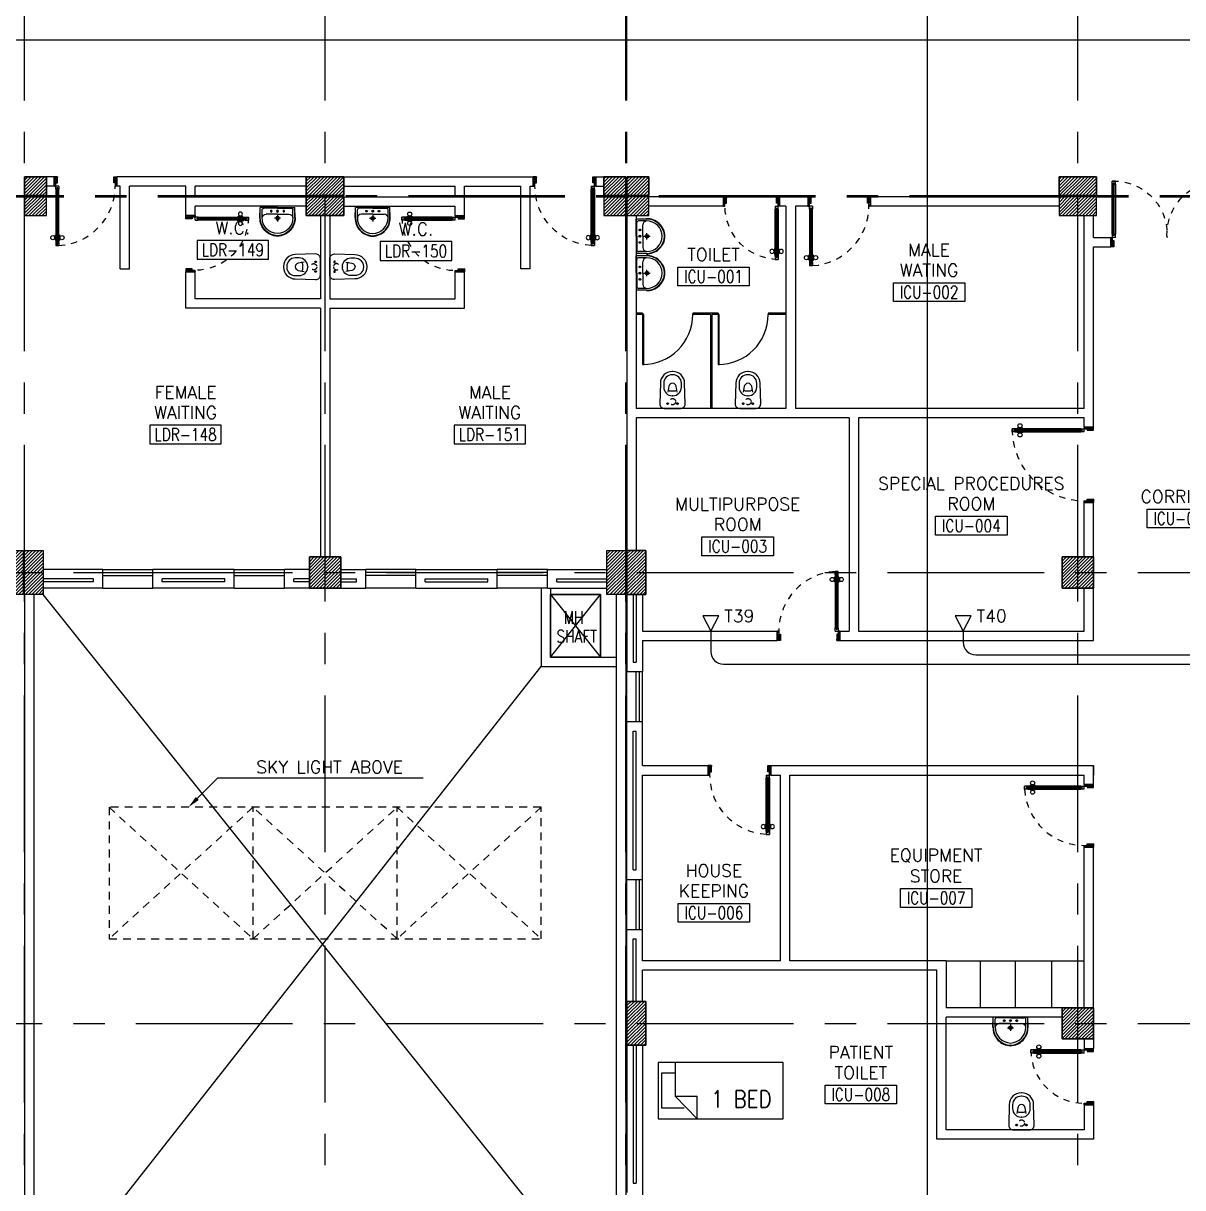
# Model space of a CAD drawing. Extents: x 0 to 92.2, y -1.4 to 78.1.
# Drawn here: x 42.89 to 61.41, y 17.25 to 35.84 of the extents above; entities that cross this region are included whole.
import ezdxf
from ezdxf.enums import TextEntityAlignment as Align

# ---------------------------------------------------------------- set-up
doc = ezdxf.new("R2010")
doc.units = 0
doc.header["$MEASUREMENT"] = 0
for name, pattern in [('CENTERX2', [4, 2.5, -0.5, 0.5, -0.5]), ('DASHED', [0.75, 0.5, -0.25]), ('HIDDEN', [0.375, 0.25, -0.125]), ('HIDDEN2', [0.1875, 0.125, -0.0625])]:
    doc.linetypes.add(name, pattern=pattern)
doc.layers.get('0').update_dxf_attribs({"color": 11, "linetype": 'CONTINUOUS'})
for name, color, linetype in [('A-TILES', 11, 'CONTINUOUS'), ('AXES', 11, 'CENTERX2'), ('COL', 11, 'CONTINUOUS'), ('COUNTER', 11, 'CONTINUOUS'), ('DOOR', 11, 'CONTINUOUS'), ('E-TEL', 4, 'CONTINUOUS'), ('E-TEXT', 2, 'CONTINUOUS'), ('E-WIRE', 4, 'CONTINUOUS'), ('FIX', 11, 'CONTINUOUS'), ('FUR', 11, 'CONTINUOUS'), ('HAT', 11, 'CONTINUOUS'), ('HIDDEN', 11, 'HIDDEN2'), ('INSUL', 11, 'CONTINUOUS'), ('PART', 11, 'CONTINUOUS'), ('RM-BOX', 11, 'CONTINUOUS'), ('RM-IND', 11, 'CONTINUOUS'), ('RM-NAME', 11, 'CONTINUOUS'), ('RM-NO', 11, 'CONTINUOUS'), ('ROOF', 11, 'CONTINUOUS'), ('RS20', 11, 'CONTINUOUS'), ('SHAFT', 11, 'CONTINUOUS'), ('SUNI-FUR', 11, 'CONTINUOUS'), ('WALL', 11, 'CONTINUOUS'), ('WIN', 11, 'CONTINUOUS')]:
    doc.layers.add(name, color=color, linetype=linetype)
doc.styles.add('ROMANS', font='ROMANS.shx', dxfattribs={"width": 0.6})
doc.styles.add('RS20', font='ROMANS.shx', dxfattribs={"height": 0.2})
doc.styles.get("Standard").update_dxf_attribs({"font": 'TXT.shx'})

# ---------------------------------------------------------------- blocks, each defined once
blk = doc.blocks.new('*X75')
at = {"color": 0}
for p, q in [((61359, 139901), (61808, 140350)), ((61359, 139954), (61755, 140350)), ((61359, 140007), (61702, 140350)), ((61359, 140060), (61649, 140350)), ((61359, 140113), (61596, 140350)), ((61359, 140166), (61543, 140350)), ((61359, 140219), (61490, 140350)), ((61359, 140272), (61437, 140350)), ((61359, 140325), (61384, 140350)), ((61361, 139850), (61859, 140348)), ((61414, 139850), (61859, 140295)), ((61467, 139850), (61859, 140242)), ((61520, 139850), (61859, 140189)), ((61573, 139850), (61859, 140136)), ((61626, 139850), (61859, 140083)), ((61679, 139850), (61859, 140030)), ((61732, 139850), (61859, 139977)), ((61785, 139850), (61859, 139924)), ((61838, 139850), (61859, 139871))]:
    blk.add_line(p, q, dxfattribs=at)
blk = doc.blocks.new('RM1')
at = {"layer": 'RM-BOX'}
blk.add_lwpolyline([(570, -200), (-570, -200), (-570, -500), (570, -500)], close=True, dxfattribs=at)
at = {"layer": 'RM-NAME', "style": 'ROMANS'}
blk.add_attdef('ROOMNAME1', text='', height=200, dxfattribs=at).set_placement((0, 324), align=Align.MIDDLE)
blk = doc.blocks.new('COL50')
at = {"layer": 'COL'}
blk.add_lwpolyline([(-250, 250), (-250, -250), (250, -250), (250, 250)], close=True, dxfattribs=at)
blk = doc.blocks.new('A$C272A55A0')
at = {"layer": 'DOOR', "color": 0, "linetype": 'BYBLOCK'}
for p, q in [((0, 900), (0, 1050)), ((50, 1050), (0, 1050)), ((25, 950), (50, 950)), ((25, 900), (25, 950)), ((50, 950), (50, 1050)), ((1750, 950), (1750, 1050)), ((1750, 1050), (1800, 1050)), ((1775, 950), (1750, 950)), ((1775, 900), (1775, 950)), ((1800, 1050), (1800, 900)), ((0, 900), (25, 900)), ((75, 900), (25, 900)), ((25, 850), (25, 900)), ((42, 850), (25, 850)), ((58, 870), (42, 870)), ((42, 870), (42, 850)), ((58, 850), (58, 870)), ((75, 850), (58, 850)), ((75, 900), (75, 850)), ((1725, 900), (1775, 900)), ((1725, 900), (1725, 850)), ((1725, 850), (1742, 850)), ((1742, 870), (1758, 870)), ((1742, 850), (1742, 870)), ((1758, 870), (1758, 850)), ((1758, 850), (1775, 850)), ((1800, 900), (1775, 900)), ((1775, 850), (1775, 900)), ((25, 50), (42, 50)), ((25, 50), (25, 0)), ((25, 0), (75, 0)), ((75, 0), (25, 0)), ((42, 50), (42, 30)), ((42, 30), (58, 30)), ((58, 50), (75, 50)), ((58, 50), (58, 30)), ((75, 50), (75, 0)), ((1718, 160), (1709, 160)), ((1709, 95), (1709, 160)), ((1718, 95), (1709, 95)), ((1725, 173), (1718, 173)), ((1718, 173), (1718, 83)), ((1718, 95), (1718, 160)), ((1725, 83), (1718, 83)), ((1742, 50), (1725, 50)), ((1725, 50), (1725, 0)), ((1775, 0), (1725, 0)), ((1725, 0), (1775, 0)), ((1742, 50), (1742, 30)), ((1758, 30), (1742, 30)), ((1775, 50), (1758, 50)), ((1758, 50), (1758, 30)), ((1775, 173), (1782, 173)), ((1775, 83), (1782, 83)), ((1775, 50), (1775, 0)), ((1782, 173), (1782, 83)), ((1782, 160), (1791, 160)), ((1782, 95), (1782, 160)), ((1782, 95), (1791, 95)), ((1791, 95), (1791, 160))]:
    blk.add_line(p, q, dxfattribs=at)
at = {"layer": 'DOOR', "color": 9, "linetype": 'BYBLOCK'}
for p, q in [((50, 1050), (0, 1010)), ((50, 1050), (0, 937)), ((50, 1050), (37, 950)), ((1750, 1050), (1800, 1010)), ((1750, 1050), (1800, 937)), ((1750, 1050), (1763, 950))]:
    blk.add_line(p, q, dxfattribs=at)
at = {"layer": 'DOOR', "linetype": 'BYBLOCK'}
for p, q in [((25, 850), (25, 50)), ((42, 850), (42, 50)), ((58, 850), (58, 50)), ((75, 50), (75, 850)), ((1725, 50), (1725, 850)), ((1742, 850), (1742, 50)), ((1758, 850), (1758, 50)), ((1775, 850), (1775, 50))]:
    blk.add_line(p, q, dxfattribs=at)
at = {"layer": 'DOOR', "color": 0, "linetype": 'BYBLOCK'}
for centre in [(1676, 128), (1824, 128)]:
    blk.add_circle(centre, 32.4, dxfattribs=at)
at = {"layer": 'DOOR', "color": 9, "linetype": 'BYBLOCK'}
for centre, radius, start, end in [((50, 1050), 54.4, 203.2074, 270), ((50, 1050), 74.4, 227.7764, 270), ((50, 1050), 94.4, 238.0182, 270), ((50, 1050), 114, 244.0838, 257.3774), ((50, 1050), 34.4, 180, 270), ((50, 1050), 14.4, 180, 270), ((1750, 1050), 14.4, 270, 0), ((1750, 1050), 34.4, 270, 0), ((1750, 1050), 54.4, 270, 336.7926), ((1750, 1050), 74.4, 270, 312.2236), ((1750, 1050), 94.4, 270, 301.9818), ((1750, 1050), 114, 282.6226, 295.9162), ((50, 1050), 134, 248.1598, 259.28), ((50, 1050), 154, 251.1053, 256.2858), ((1750, 1050), 134, 280.72, 291.8402), ((1750, 1050), 154, 283.7142, 288.8947)]:
    blk.add_arc(centre, radius, start, end, dxfattribs=at)
at = {"layer": 'DOOR', "linetype": 'HIDDEN', "ltscale": 0.5}
for centre, start, end in [((50, 851), 268.3174, 3.2965), ((1750, 851), 176.7035, 271.6826)]:
    blk.add_arc(centre, 851, start, end, dxfattribs=at)
at = {"layer": 'WALL', "linetype": 'BYBLOCK'}
blk.add_line((1800, 900), (1800, 1050), dxfattribs=at)
blk = doc.blocks.new('DOOR90')
at = {"layer": 'DOOR', "color": 0, "linetype": 'BYBLOCK'}
for p, q in [((-150, 0), (-150, -25)), ((-150, 0), (0, 0)), ((0, -50), (0, 0)), ((-1000, -25), (-1000, -75)), ((-1000, -75), (-1000, -25)), ((-950, -25), (-1000, -25)), ((-950, -75), (-1000, -75)), ((-970, -42), (-970, -58)), ((-950, -42), (-970, -42)), ((-950, -58), (-970, -58)), ((-950, -25), (-950, -42)), ((-950, -58), (-950, -75)), ((-918, -25), (-918, -18)), ((-828, -18), (-918, -18)), ((-918, -75), (-918, -82)), ((-828, -82), (-918, -82)), ((-905, -18), (-905, -9)), ((-905, -9), (-840, -9)), ((-905, -18), (-840, -18)), ((-905, -82), (-905, -91)), ((-905, -82), (-840, -82)), ((-905, -91), (-840, -91)), ((-840, -18), (-840, -9)), ((-840, -82), (-840, -91)), ((-828, -25), (-828, -18)), ((-828, -75), (-828, -82)), ((-200, -42), (-200, -25)), ((-200, -25), (-150, -25)), ((-180, -42), (-200, -42)), ((-200, -75), (-200, -58)), ((-200, -58), (-180, -58)), ((-150, -75), (-200, -75)), ((-180, -58), (-180, -42)), ((-150, -75), (-150, -25)), ((-150, -25), (-100, -25)), ((-100, -25), (-100, -50)), ((-100, -50), (0, -50)), ((-150, -900), (-150, -875)), ((-150, -875), (-100, -875)), ((0, -900), (-150, -900)), ((-150, -900), (0, -900)), ((-100, -850), (0, -850)), ((-100, -875), (-100, -850)), ((0, -850), (0, -900))]:
    blk.add_line(p, q, dxfattribs=at)
at = {"layer": 'DOOR', "color": 9, "linetype": 'BYBLOCK'}
for p, q in [((0, -50), (-114, 0)), ((0, -50), (-40, 0)), ((0, -50), (-100, -37)), ((0, -850), (-114, -900)), ((0, -850), (-100, -863)), ((0, -850), (-40, -900))]:
    blk.add_line(p, q, dxfattribs=at)
at = {"layer": 'DOOR', "linetype": 'BYBLOCK'}
for p, q in [((-200, -25), (-950, -25)), ((-200, -42), (-950, -42)), ((-200, -58), (-950, -58)), ((-950, -75), (-200, -75))]:
    blk.add_line(p, q, dxfattribs=at)
at = {"layer": 'DOOR', "color": 0, "linetype": 'BYBLOCK'}
for centre in [(-873, 24), (-873, -124)]:
    blk.add_circle(centre, 32.4, dxfattribs=at)
at = {"layer": 'DOOR', "color": 9, "linetype": 'BYBLOCK'}
for centre, radius, start, end in [((0, -50), 154, 161.1053, 166.2858), ((0, -50), 134, 158.1598, 169.28), ((0, -50), 94.4, 148.0182, 180), ((0, -50), 74.4, 137.7764, 180), ((0, -50), 114, 154.0838, 167.3774), ((0, -50), 54.4, 113.2074, 180), ((0, -50), 34.4, 90, 180), ((0, -50), 14.4, 90, 180), ((0, -850), 154, 193.7142, 198.8947), ((0, -850), 134, 190.72, 201.8402), ((0, -850), 94.4, 180, 211.9818), ((0, -850), 74.4, 180, 222.2236), ((0, -850), 54.4, 180, 246.7926), ((0, -850), 34.4, 180, 270), ((0, -850), 14.4, 180, 270)]:
    blk.add_arc(centre, radius, start, end, dxfattribs=at)
at = {"layer": 'DOOR', "linetype": 'HIDDEN', "ltscale": 0.5}
blk.add_arc((-150, -25), 850, 180, 270, dxfattribs=at)
blk = doc.blocks.new('*X92')
at = {"color": 0}
for p, q in [((80579, 132658), (81071, 133150)), ((80579, 132711), (81018, 133150)), ((80579, 132764), (80965, 133150)), ((80579, 132817), (80912, 133150)), ((80579, 132870), (80859, 133150)), ((80579, 132923), (80806, 133150)), ((80579, 132976), (80753, 133150)), ((80579, 133029), (80700, 133150)), ((80579, 133082), (80647, 133150)), ((80579, 133135), (80594, 133150)), ((80624, 132650), (81079, 133105)), ((80677, 132650), (81079, 133052)), ((80730, 132650), (81079, 132999)), ((80783, 132650), (81079, 132946)), ((80836, 132650), (81079, 132892)), ((80890, 132650), (81079, 132839)), ((80943, 132650), (81079, 132786)), ((80996, 132650), (81079, 132733)), ((81049, 132650), (81079, 132680))]:
    blk.add_line(p, q, dxfattribs=at)
blk = doc.blocks.new('C7')
at = {"layer": 'HAT'}
h = blk.add_hatch(dxfattribs=at)
h.set_pattern_fill('ANSI31', color=256, scale=300, style=0)
h.set_pattern_definition([(45, (-248876.182, -51411.005), (-26.5165043, 26.5165043), [])])
h.paths.add_polyline_path([(350, 300), (250, 300), (0, 300), (0, 0), (350, 0)])
at = {"layer": 'COL'}
blk.add_lwpolyline([(0, 300), (0, 0), (350, 0), (350, 300)], close=True, dxfattribs=at)
blk = doc.blocks.new('C5')
at = {"layer": 'HAT', "linetype": 'BYBLOCK'}
h = blk.add_hatch(dxfattribs=at)
h.set_pattern_fill('ANSI31', color=256, scale=300, style=0)
h.set_pattern_definition([(45, (-223356.182, -51411.005), (-26.516504, 26.516504), [])])
h.paths.add_polyline_path([(300, 300), (0, 300), (0, 0), (300, 0)])
h.paths.add_polyline_path([(600, 300), (300, 300), (300, 0), (600, 0)])
at = {"layer": 'COL'}
blk.add_lwpolyline([(600, 300), (0, 300), (0, 0), (600, 0)], close=True, dxfattribs=at)
blk = doc.blocks.new('C11')
at = {"layer": 'HAT'}
h = blk.add_hatch(dxfattribs=at)
h.set_pattern_fill('ANSI31', color=256, scale=300, style=0)
h.set_pattern_definition([(45, (-248556.182, -75061.005), (-26.5165043, 26.5165043), [])])
h.paths.add_polyline_path([(300, 700), (0, 700), (0, 350), (300, 350)])
h.paths.add_polyline_path([(300, 350), (0, 350), (0, 0), (300, 0)])
at = {"layer": 'COL'}
blk.add_lwpolyline([(300, 700), (300, 0), (0, 0), (0, 700)], close=True, dxfattribs=at)
blk = doc.blocks.new('C11D')
at = {"layer": 'COL', "linetype": 'BYBLOCK'}
for p in [(-320, 0), (0, 0)]:
    blk.add_blockref('C11', p, dxfattribs=at)
blk = doc.blocks.new('DOOR100')
at = {"layer": 'DOOR', "color": 0, "linetype": 'BYBLOCK'}
for p, q in [((-82, 1205), (-91, 1205)), ((-91, 1205), (-91, 1140)), ((-82, 1140), (-91, 1140)), ((-75, 1218), (-82, 1218)), ((-82, 1128), (-82, 1218)), ((-82, 1205), (-82, 1140)), ((-75, 1128), (-82, 1128)), ((-25, 1300), (-75, 1300)), ((-75, 1300), (-25, 1300)), ((-75, 1250), (-75, 1300)), ((-58, 1250), (-75, 1250)), ((-42, 1270), (-58, 1270)), ((-58, 1250), (-58, 1270)), ((-42, 1250), (-42, 1270)), ((-25, 1250), (-42, 1250)), ((-25, 1250), (-25, 1300)), ((-25, 1218), (-18, 1218)), ((-25, 1128), (-18, 1128)), ((-18, 1128), (-18, 1218)), ((-18, 1205), (-9, 1205)), ((-18, 1205), (-18, 1140)), ((-18, 1140), (-9, 1140)), ((-9, 1205), (-9, 1140)), ((-75, 200), (-58, 200)), ((-75, 150), (-75, 200)), ((-58, 200), (-58, 180)), ((-42, 200), (-25, 200)), ((-42, 180), (-42, 200)), ((-25, 200), (-25, 150)), ((-1200, 0), (-1200, 150)), ((-1200, 150), (-1175, 150)), ((-1200, 150), (-1200, 0)), ((-1150, 0), (-1200, 0)), ((-1175, 150), (-1175, 100)), ((-1175, 100), (-1150, 100)), ((-1150, 100), (-1150, 0)), ((-75, 150), (-25, 150)), ((-58, 180), (-42, 180)), ((-50, 100), (-50, 0)), ((-25, 100), (-50, 100)), ((-50, 0), (0, 0)), ((0, 150), (-25, 150)), ((-25, 150), (-25, 100)), ((0, 150), (0, 0))]:
    blk.add_line(p, q, dxfattribs=at)
at = {"layer": 'DOOR', "linetype": 'BYBLOCK'}
for p, q in [((-75, 1250), (-75, 200)), ((-58, 200), (-58, 1250)), ((-42, 200), (-42, 1250)), ((-25, 200), (-25, 1250)), ((0, 0), (0, 150))]:
    blk.add_line(p, q, dxfattribs=at)
at = {"layer": 'DOOR', "color": 9, "linetype": 'BYBLOCK'}
for p, q in [((-1150, 0), (-1200, 114)), ((-1150, 0), (-1200, 40)), ((-1150, 0), (-1163, 100)), ((-50, 0), (0, 114)), ((-50, 0), (-37, 100)), ((-50, 0), (0, 40))]:
    blk.add_line(p, q, dxfattribs=at)
at = {"layer": 'DOOR', "color": 0, "linetype": 'BYBLOCK'}
for centre in [(-124, 1173), (24, 1173)]:
    blk.add_circle(centre, 32.4, dxfattribs=at)
at = {"layer": 'DOOR', "linetype": 'HIDDEN', "ltscale": 0.5}
blk.add_arc((-25, 150), 1150, 90, 180.0001, dxfattribs=at)
at = {"layer": 'DOOR', "color": 9, "linetype": 'BYBLOCK'}
for centre, radius, start, end in [((-1150, 0), 154, 103.7142, 108.8947), ((-1150, 0), 134, 100.72, 111.8402), ((-1150, 0), 94.4, 90, 121.9818), ((-1150, 0), 74.4, 90, 132.2236), ((-1150, 0), 54.4, 90, 156.7926), ((-1150, 0), 34.4, 90, 180), ((-1150, 0), 14.4, 90, 180), ((-50, 0), 94.4, 58.0182, 90), ((-50, 0), 74.4, 47.7764, 90), ((-50, 0), 54.4, 23.2074, 90), ((-50, 0), 34.4, 0, 90), ((-50, 0), 14.4, 0, 90), ((-50, 0), 134, 68.1598, 79.28), ((-50, 0), 114, 64.0838, 77.3774), ((-50, 0), 154, 71.1053, 76.2858)]:
    blk.add_arc(centre, radius, start, end, dxfattribs=at)
blk = doc.blocks.new('LAV1')
at = {"layer": 'FIX', "linetype": 'BYBLOCK', "ltscale": 0.3}
for p, q in [((-280, 210), (-275, 50)), ((-245, 210), (-245, 85)), ((245, 210), (245, 85)), ((280, 210), (275, 50)), ((0, 60), (-220, 60)), ((0, 60), (220, 60))]:
    blk.add_line(p, q, dxfattribs=at)
at = {"layer": 'FIX', "linetype": 'CONTINUOUS'}
for p, q in [((-275, 210), (-275, 50)), ((275, 210), (275, 50)), ((0, 50), (-275, 50)), ((0, 50), (-252, 50)), ((0, 155), (-181, 155)), ((0, 155), (181, 155)), ((0, 50), (252, 50)), ((0, 50), (275, 50))]:
    blk.add_line(p, q, dxfattribs=at)
at = {"layer": 'FIX', "linetype": 'DASHED', "ltscale": 0.05}
for p, q in [((50, 220), (-50, 220)), ((0, 170), (0, 270)), ((0, 170), (0, 270))]:
    blk.add_line(p, q, dxfattribs=at)
at = {"layer": 'FIX'}
for p, q in [((16, 107), (-15, 107)), ((0, 92), (0, 123))]:
    blk.add_line(p, q, dxfattribs=at)
for centre, radius in [((0, 220), 29.5), ((0, 220), 22.5), ((0, 107), 15.5)]:
    blk.add_circle(centre, radius, dxfattribs=at)
at = {"layer": 'FIX', "linetype": 'HIDDEN', "ltscale": 0.05}
for centre in [(-100, 107), (100, 107)]:
    blk.add_circle(centre, 12.4, dxfattribs=at)
at = {"layer": 'FIX', "linetype": 'BYBLOCK', "ltscale": 0.3}
for centre, radius, start, end in [((7, 220), 287, 91.3776, 182.0064), ((-7, 220), 287, 357.9936, 88.6224), ((-220, 85), 24.9, 179.7021, 269.9486), ((220, 85), 24.9, 270.0514, 0.2979)]:
    blk.add_arc(centre, radius, start, end, dxfattribs=at)
at = {"layer": 'FIX', "linetype": 'CONTINUOUS'}
for centre, radius, start, end in [((8, 217), 283, 91.6988, 181.351), ((8, 212), 253, 91.7328, 180.4884), ((-8, 217), 283, 358.649, 88.3012), ((-8, 212), 253, 359.5116, 88.2672), ((-179, 222), 66.9, 190.2006, 268.0786), ((179, 222), 66.9, 271.9214, 349.7994)]:
    blk.add_arc(centre, radius, start, end, dxfattribs=at)
blk = doc.blocks.new('WC1')
at = {"layer": 'FIX'}
for p, q in [((-210, 204), (-538, 194)), ((-727, 5), (-727, -5)), ((-674, 5), (-674, -5)), ((-534, 24), (-540, 0)), ((-540, 0), (-534, -24)), ((-475, 141), (-538, 141)), ((-395, 76), (-490, 60)), ((-339, 5), (-339, -5)), ((-538, -141), (-475, -141)), ((-490, -60), (-395, -76)), ((-538, -194), (-210, -204))]:
    blk.add_line(p, q, dxfattribs=at)
at = {"layer": 'FIX', "linetype": 'CONTINUOUS'}
blk.add_line((-420, -47), (-420, 45), dxfattribs=at)
at = {"layer": 'FIX'}
blk.add_lwpolyline([(-213, -204), (-210, -204, 0.414214), (-137, -131), (-137, 0), (-137, 131, 0.414214), (-210, 204)], format="xyb", dxfattribs=at)
at = {"layer": 'FIX', "linetype": 'HIDDEN2', "ltscale": 0.3}
blk.add_circle((-245, 0), 49.8, dxfattribs=at)
at = {"layer": 'FIX', "linetype": 'HIDDEN', "ltscale": 0.05}
for centre in [(-213, 78), (-213, -77)]:
    blk.add_circle(centre, 11.6, dxfattribs=at)
at = {"layer": 'FIX'}
for centre, radius, start, end in [((-538, 5), 189, 90, 180), ((-538, 5), 136, 90, 180), ((-473, -7), 68.2, 128.9242, 152.8468), ((-464, -18), 82, 108.496, 128.9242), ((-475, 5), 136, 360, 90), ((-538, -5), 189, 180, 270), ((-538, -5), 136, 180, 270), ((-473, 7), 68.2, 207.1532, 231.0758), ((-464, 18), 82, 231.0758, 251.504), ((-475, -5), 136, 270, 0)]:
    blk.add_arc(centre, radius, start, end, dxfattribs=at)
at = {"layer": 'FIX', "linetype": 'CONTINUOUS'}
for centre, start, end in [((-443, 46), 357.6662, 91.6121), ((-442, -46), 268.3879, 2.3338)]:
    blk.add_arc(centre, 22.3, start, end, dxfattribs=at)
blk = doc.blocks.new('DOOR-10')
at = {"layer": 'DOOR', "color": 0, "linetype": 'BYBLOCK'}
for p, q in [((-83, 1005), (-92, 1005)), ((-92, 1005), (-92, 940)), ((-83, 940), (-92, 940)), ((-76, 1018), (-83, 1018)), ((-83, 928), (-83, 1018)), ((-83, 1005), (-83, 940)), ((-26, 1100), (-76, 1100)), ((-76, 1100), (-26, 1100)), ((-76, 1050), (-76, 1100)), ((-59, 1050), (-76, 1050)), ((-43, 1070), (-59, 1070)), ((-59, 1050), (-59, 1070)), ((-43, 1050), (-43, 1070)), ((-26, 1050), (-43, 1050)), ((-26, 1050), (-26, 1100)), ((-26, 1018), (-18, 1018)), ((-18, 928), (-18, 1018)), ((-18, 1005), (-9, 1005)), ((-18, 1005), (-18, 940)), ((-18, 940), (-9, 940)), ((-9, 1005), (-9, 940)), ((-76, 928), (-83, 928)), ((-26, 928), (-18, 928)), ((-76, 200), (-59, 200)), ((-76, 150), (-76, 200)), ((-59, 200), (-59, 180)), ((-43, 200), (-26, 200)), ((-43, 180), (-43, 200)), ((-26, 200), (-26, 150)), ((-1001, 0), (-1001, 150)), ((-1001, 150), (-976, 150)), ((-1001, 150), (-1001, 0)), ((-951, 0), (-1001, 0)), ((-976, 150), (-976, 100)), ((-976, 100), (-951, 100)), ((-951, 100), (-951, 0)), ((-76, 150), (-26, 150)), ((-59, 180), (-43, 180)), ((-51, 100), (-51, 0)), ((-26, 100), (-51, 100)), ((-51, 0), (-1, 0)), ((-1, 150), (-26, 150)), ((-26, 150), (-26, 100))]:
    blk.add_line(p, q, dxfattribs=at)
at = {"layer": 'DOOR', "linetype": 'BYBLOCK'}
for p, q in [((-76, 1050), (-76, 200)), ((-59, 200), (-59, 1050)), ((-43, 200), (-43, 1050)), ((-26, 200), (-26, 1050))]:
    blk.add_line(p, q, dxfattribs=at)
at = {"layer": 'DOOR', "color": 9, "linetype": 'BYBLOCK'}
for p, q in [((-951, 0), (-1001, 114)), ((-951, 0), (-1001, 40)), ((-951, 0), (-964, 100)), ((-51, 0), (-1, 114)), ((-51, 0), (-37, 100)), ((-51, 0), (-1, 40)), ((-1, 0), (-1, 150))]:
    blk.add_line(p, q, dxfattribs=at)
at = {"layer": 'DOOR', "color": 0, "linetype": 'BYBLOCK'}
for centre in [(-124, 973), (23, 973)]:
    blk.add_circle(centre, 32.4, dxfattribs=at)
at = {"layer": 'DOOR', "linetype": 'HIDDEN', "ltscale": 0.5}
blk.add_arc((-23, 149), 952, 93.1482, 179.9482, dxfattribs=at)
at = {"layer": 'DOOR', "color": 9, "linetype": 'BYBLOCK'}
for centre, radius, start, end in [((-951, 0), 154, 103.7142, 108.8947), ((-951, 0), 134, 100.72, 111.8402), ((-951, 0), 94.4, 90, 121.9818), ((-951, 0), 74.4, 90, 132.2236), ((-951, 0), 54.4, 90, 156.7926), ((-951, 0), 34.4, 90, 180), ((-951, 0), 14.4, 90, 180), ((-51, 0), 94.4, 58.0182, 90), ((-51, 0), 74.4, 47.7764, 90), ((-51, 0), 54.4, 23.2074, 90), ((-51, 0), 34.4, 0, 90), ((-51, 0), 14.4, 0, 90), ((-51, 0), 134, 68.1598, 79.28), ((-51, 0), 114, 64.0838, 77.3774), ((-51, 0), 154, 71.1053, 76.2858)]:
    blk.add_arc(centre, radius, start, end, dxfattribs=at)

msp = doc.modelspace()

# ---------------------------------------------------------------- linework, layer by layer
at = {"layer": 'AXES'}
for p, q in [((47.7127, -1.3931), (47.7127, 77.4195)), ((59.7327, -1.3931), (59.7327, 77.4195)), ((42.9127, -1.3931), (42.9127, 77.0695)), ((52.5127, -1.3931), (52.5127, 77.0695)), ((52.5327, -1.3931), (52.5327, 77.0695)), ((1.0427, 33.0911), (74.1327, 33.0911)), ((1.0427, 33.0711), (74.1327, 33.0711)), ((0.6927, 27.0711), (68.7327, 27.0711)), ((0.6927, 19.8711), (68.7327, 19.8711))]:
    msp.add_line(p, q, dxfattribs=at)
at = {"layer": 'COUNTER', "linetype": 'BYBLOCK'}
for p, q in [((57.6327, 20.8711), (59.8327, 20.8711)), ((58.1737, 20.8711), (58.1737, 20.1211)), ((58.7327, 20.8711), (58.7327, 20.1211)), ((59.3099, 20.8711), (59.3099, 20.1211))]:
    msp.add_line(p, q, dxfattribs=at)
at = {"layer": 'E-TEL', "color": 4}
for points in [[(53.9993, 26.3783), (53.7468, 26.3783), (53.8731, 26.1361), (53.8731, 26.1361)], [(58.0284, 26.3783), (57.7758, 26.3783), (57.9021, 26.1361), (57.9021, 26.1361)]]:
    msp.add_lwpolyline(points, close=True, dxfattribs=at)
at = {"layer": 'E-WIRE', "color": 4, "linetype": 'BYBLOCK'}
msp.add_line((28.1715, 35.5764), (74.5196, 35.5764), dxfattribs=at)
at = {"layer": 'E-WIRE', "linetype": 'BYBLOCK', "ltscale": 0.3}
for p, q in [((53.8731, 26.1361), (53.8731, 25.8056)), ((57.9021, 26.1361), (57.9021, 25.9556)), ((58.1021, 25.7556), (61.8088, 25.7556)), ((54.0731, 25.6056), (61.6588, 25.6056))]:
    msp.add_line(p, q, dxfattribs=at)
for centre in [(58.1021, 25.9556), (54.0731, 25.8056)]:
    msp.add_arc(centre, 0.2, 180, 270, dxfattribs=at)
at = {"layer": 'FUR'}
for p, q in [((55.0291, 19.2477), (53.0291, 19.2477)), ((53.0291, 19.2477), (53.0291, 18.3477)), ((53.3008, 19.2477), (53.3008, 18.7088)), ((55.0291, 18.3477), (55.0291, 19.2477)), ((53.0846, 19.0778), (53.0846, 18.5198)), ((53.3008, 19.0778), (53.0846, 19.0778)), ((53.3008, 18.7088), (53.6542, 18.7088)), ((53.3008, 18.7088), (53.6542, 18.3477)), ((53.6542, 18.3477), (53.6542, 18.7088)), ((53.0846, 18.5198), (53.4443, 18.5198)), ((53.0291, 18.3477), (55.0291, 18.3477))]:
    msp.add_line(p, q, dxfattribs=at)
at = {"layer": 'HIDDEN'}
for p, q in [((51.1627, 23.3211), (44.2627, 23.3211)), ((44.2627, 23.3211), (44.2627, 21.2211)), ((46.5627, 23.3211), (44.2627, 21.2211)), ((44.2627, 23.3211), (46.5627, 21.2211)), ((48.8627, 21.2211), (46.5627, 23.3211)), ((46.5627, 21.2211), (48.8627, 23.3211)), ((46.5627, 21.2211), (46.5627, 23.3211)), ((46.5627, 21.2211), (46.5627, 23.3211)), ((51.1627, 23.3211), (48.8627, 21.2211)), ((48.8627, 23.3211), (51.1627, 21.2211)), ((48.8627, 21.2211), (48.8627, 23.3211)), ((48.8627, 21.2211), (48.8627, 23.3211)), ((51.1627, 21.2211), (51.1627, 23.3211)), ((44.2627, 21.2211), (51.1627, 21.2211))]:
    msp.add_line(p, q, dxfattribs=at)
at = {"layer": 'INSUL'}
for p, q in [((44.0127, 26.9711), (43.2127, 26.9711)), ((44.0127, 26.9211), (44.0127, 26.9711)), ((46.1127, 26.9711), (45.1127, 26.9711)), ((45.1127, 26.9211), (45.1127, 26.9711)), ((46.1127, 26.9211), (46.1127, 26.9711)), ((47.2127, 26.9211), (47.2127, 26.9711)), ((47.4627, 26.9711), (47.2127, 26.9711)), ((47.9627, 26.9711), (48.2127, 26.9711)), ((48.2127, 26.9211), (48.2127, 26.9711)), ((49.3127, 26.9211), (49.3127, 26.9711)), ((49.3127, 26.9711), (50.3127, 26.9711)), ((50.3127, 26.9211), (50.3127, 26.9711)), ((51.4127, 26.9711), (52.2127, 26.9711)), ((51.4127, 26.9211), (51.4127, 26.9711)), ((44.0127, 26.9211), (43.2127, 26.9211)), ((46.1127, 26.9211), (45.1127, 26.9211)), ((47.4627, 26.9211), (47.2127, 26.9211)), ((47.9627, 26.9211), (48.2127, 26.9211)), ((49.3127, 26.9211), (50.3127, 26.9211)), ((51.4127, 26.9211), (52.2127, 26.9211)), ((52.6327, 26.7211), (52.6327, 25.6393)), ((52.6827, 26.7211), (52.6827, 25.6393)), ((52.6327, 25.6393), (52.6827, 25.6393)), ((52.6327, 24.5393), (52.6827, 24.5393)), ((52.6327, 22.3205), (52.6327, 24.5393)), ((52.6827, 22.3205), (52.6827, 24.5393)), ((52.6327, 22.3205), (52.6827, 22.3205)), ((52.6327, 20.2211), (52.6327, 21.2205)), ((52.6327, 21.2205), (52.6827, 21.2205)), ((52.6827, 20.2211), (52.6827, 21.2205)), ((52.6327, 19.5211), (52.6327, 17.3211)), ((52.6827, 19.5211), (52.6827, 17.3211)), ((52.6327, 17.3211), (52.6827, 17.3211))]:
    msp.add_line(p, q, dxfattribs=at)
at = {"layer": 'PART', "linetype": 'BYBLOCK'}
for p, q in [((52.7827, 31.2111), (52.6827, 31.2111)), ((52.8027, 31.1911), (52.6827, 31.1911)), ((52.7827, 31.2111), (52.7827, 31.1911)), ((52.7827, 31.1911), (52.7827, 30.3911)), ((52.8027, 31.1911), (52.7827, 31.1911)), ((52.8027, 30.3911), (52.8027, 31.1911)), ((53.9877, 31.2111), (53.5827, 31.2111)), ((53.5827, 31.2111), (53.5827, 31.1911)), ((53.8677, 31.1911), (53.5827, 31.1911)), ((53.8677, 31.1911), (53.8677, 29.6911)), ((53.8877, 31.1911), (53.8877, 29.6911)), ((53.9877, 31.1911), (53.8877, 31.1911)), ((53.9877, 31.2111), (53.9877, 31.1911)), ((53.9877, 31.1911), (53.9877, 31.2111)), ((53.9877, 31.1911), (53.9877, 30.3911)), ((54.0077, 31.1911), (53.9877, 31.1911)), ((54.0077, 30.3911), (54.0077, 31.1911)), ((55.0727, 31.2111), (54.7877, 31.2111)), ((54.7877, 31.2111), (54.7877, 31.1911)), ((55.0727, 31.1911), (54.7877, 31.1911)), ((52.7827, 30.3911), (52.8027, 30.3911)), ((53.9877, 30.3911), (54.0077, 30.3911))]:
    msp.add_line(p, q, dxfattribs=at)
for centre in [(52.7827, 31.1911), (53.9877, 31.1911)]:
    msp.add_arc(centre, 0.8, 270, 0, dxfattribs=at)
at = {"layer": 'RM-IND'}
for p, q in [((45.6718, 23.4622), (46.0002, 23.7891)), ((46.0002, 23.7891), (46.5131, 23.7891)), ((46.5131, 23.7891), (49.2798, 23.7891))]:
    msp.add_line(p, q, dxfattribs=at)
msp.add_solid([(45.6953, 23.4386), (45.6482, 23.4858), (45.53, 23.3211)], dxfattribs=at)
at = {"layer": 'ROOF'}
for p, q in [((52.5127, 26.8211), (52.5127, 5.4211)), ((42.9127, 26.7211), (42.9127, 14.8461)), ((43.0627, 26.7211), (43.0627, 14.8461)), ((52.3627, 26.7211), (52.3627, 13.0211))]:
    msp.add_line(p, q, dxfattribs=at)
at = {"layer": 'SHAFT'}
for p, q in [((52.3627, 15.2711), (43.2127, 26.7211)), ((43.0627, 15.2711), (51.1627, 25.5711))]:
    msp.add_line(p, q, dxfattribs=at)
at = {"layer": 'SHAFT', "color": 8, "linetype": 'BYBLOCK', "ltscale": 0.3}
for p, q in [((51.3127, 25.7211), (52.1127, 26.7211)), ((51.3127, 26.7211), (52.1127, 25.7211))]:
    msp.add_line(p, q, dxfattribs=at)
at = {"layer": 'SHAFT', "linetype": 'BYBLOCK'}
for p, q in [((51.3127, 25.7211), (52.1127, 26.7211)), ((51.3127, 26.7211), (52.1127, 25.7211))]:
    msp.add_line(p, q, dxfattribs=at)
at = {"layer": 'SHAFT', "color": 7, "linetype": 'BYBLOCK'}
for points in [[(51.1627, 26.8211), (51.1627, 25.5711), (52.3627, 25.5711)], [(51.3127, 26.8211), (51.3127, 25.7211), (52.3627, 25.7211)]]:
    msp.add_lwpolyline(points, dxfattribs=at)
at = {"layer": 'SHAFT', "color": 3, "linetype": 'BYBLOCK', "ltscale": 0.3}
msp.add_lwpolyline([(51.3127, 25.7211), (52.1127, 25.7211), (52.1127, 26.7211), (51.3127, 26.7211)], close=True, dxfattribs=at)
at = {"layer": 'SHAFT', "linetype": 'BYBLOCK'}
msp.add_lwpolyline([(51.3127, 26.7211), (52.1127, 26.7211), (52.1127, 25.7211), (51.3127, 25.7211)], close=True, dxfattribs=at)
at = {"layer": 'SUNI-FUR', "linetype": 'CONTINUOUS'}
msp.add_line((57.3327, 5.4711), (57.3327, 64.2911), dxfattribs=at)
at = {"layer": 'WALL', "linetype": 'BYBLOCK'}
for p, q in [((43.3877, 33.3911), (43.2627, 33.3911)), ((43.3877, 33.2411), (43.3877, 33.3911)), ((47.4127, 33.3911), (44.3877, 33.3911)), ((44.3877, 33.2411), (44.3877, 33.3911)), ((51.0377, 33.2411), (51.0377, 33.3911)), ((52.0377, 33.2411), (52.0377, 33.3911)), ((43.3877, 33.2411), (43.2627, 33.2411)), ((44.4377, 33.2411), (44.3877, 33.2411)), ((44.4377, 31.9211), (44.4377, 33.2411)), ((45.4877, 33.2411), (44.5877, 33.2411)), ((44.5877, 31.9211), (44.5877, 33.2411)), ((45.4877, 32.7711), (45.4877, 33.2411)), ((47.4127, 33.2411), (45.6377, 33.2411)), ((45.6377, 33.0711), (45.6377, 33.2411)), ((49.7877, 33.0711), (49.7877, 33.2411)), ((49.9377, 32.7711), (49.9377, 33.2411)), ((50.8377, 31.9211), (50.8377, 33.2411)), ((50.9877, 31.9211), (50.9877, 33.2411)), ((47.4127, 33.0711), (45.6377, 33.0711)), ((45.6377, 32.7711), (45.6377, 32.9211)), ((47.4127, 32.9211), (45.6377, 32.9211)), ((49.7877, 32.7711), (49.7877, 32.9211)), ((54.0727, 33.0711), (52.8827, 33.0711)), ((54.0727, 32.9211), (52.8827, 32.9211)), ((54.0727, 32.9211), (52.8827, 32.9211)), ((54.0727, 32.9211), (54.0727, 33.0711)), ((55.4227, 33.0711), (54.9727, 33.0711)), ((54.9727, 32.9211), (54.9727, 33.0711)), ((55.0727, 32.9211), (54.9727, 32.9211)), ((55.0727, 32.9211), (54.9727, 32.9211)), ((55.0727, 32.9211), (55.0727, 32.7711)), ((55.0727, 32.9211), (55.0727, 29.6911)), ((55.2227, 32.9211), (55.2227, 29.6911)), ((55.4227, 32.9211), (55.2227, 32.9211)), ((55.4227, 33.0711), (55.4227, 32.9211)), ((59.4327, 33.0711), (56.4227, 33.0711)), ((56.4227, 33.0711), (56.4227, 32.9211)), ((59.4327, 32.9211), (56.4227, 32.9211)), ((47.6377, 32.7711), (47.6377, 31.4411)), ((47.7877, 32.7711), (47.7877, 31.4411)), ((60.2577, 32.2711), (60.2577, 32.4211)), ((44.4377, 31.9211), (44.5877, 31.9211)), ((45.4877, 31.2911), (45.4877, 31.8711)), ((45.6377, 31.4411), (45.6377, 31.8711)), ((49.7877, 31.4411), (49.7877, 31.8711)), ((49.9377, 31.2911), (49.9377, 31.8711)), ((50.9877, 31.9211), (50.8377, 31.9211)), ((47.6377, 31.2911), (47.6377, 27.3211)), ((47.7877, 31.2911), (47.7877, 27.3211)), ((55.0727, 29.6911), (52.6827, 29.6911)), ((59.8327, 29.6911), (55.2227, 29.6911)), ((56.0827, 29.5411), (52.6827, 29.5411)), ((56.0827, 29.5411), (56.0827, 26.1361)), ((59.8327, 29.5411), (56.2327, 29.5411)), ((56.2327, 29.5411), (56.2327, 26.1361)), ((59.9827, 29.3911), (59.8327, 29.3911)), ((59.9827, 28.1911), (59.8327, 28.1911)), ((52.7827, 26.1361), (54.9327, 26.1361)), ((54.9327, 26.1361), (54.9327, 25.9861)), ((55.9327, 26.1361), (55.9327, 25.9861)), ((55.9327, 26.1361), (56.0827, 26.1361)), ((56.2327, 26.1361), (59.8327, 26.1361)), ((52.7827, 25.9861), (54.9327, 25.9861)), ((55.9327, 25.9861), (59.9827, 25.9861)), ((52.7827, 23.9861), (53.8327, 23.9861)), ((52.7827, 23.8361), (53.8327, 23.8361)), ((53.8327, 23.9861), (53.8327, 23.8361)), ((54.8327, 23.9861), (54.8327, 23.8361)), ((54.8327, 23.9861), (59.9827, 23.9861)), ((54.8327, 23.8361), (54.9827, 23.8361)), ((55.1327, 23.8361), (59.8327, 23.8361)), ((59.9827, 23.9861), (59.9827, 23.8361)), ((59.9827, 23.6861), (59.8327, 23.6861)), ((59.9827, 22.6861), (59.8327, 22.6861)), ((54.9827, 20.8711), (52.7827, 20.8711)), ((57.6327, 20.8711), (55.1327, 20.8711)), ((57.6327, 20.8711), (57.6327, 20.1211)), ((57.4827, 20.7211), (52.7827, 20.7211)), ((57.4827, 18.0211), (57.4827, 20.7211)), ((59.4827, 20.1211), (57.6327, 20.1211)), ((59.4827, 19.9711), (57.6327, 19.9711)), ((57.6327, 18.1711), (57.6327, 19.9711)), ((52.7827, 18.3711), (52.7827, 13.0211)), ((59.8327, 18.1711), (57.6327, 18.1711)), ((59.9827, 18.0211), (57.4827, 18.0211))]:
    msp.add_line(p, q, dxfattribs=at)
at = {"layer": 'WALL'}
for p, q in [((48.0127, 33.3911), (51.0377, 33.3911)), ((52.0377, 33.3911), (52.1627, 33.3911)), ((48.0127, 33.2411), (49.7877, 33.2411)), ((49.9377, 33.2411), (50.8377, 33.2411)), ((50.9877, 33.2411), (51.0377, 33.2411)), ((52.0377, 33.2411), (52.1627, 33.2411)), ((48.0127, 33.0711), (49.7877, 33.0711)), ((48.0127, 32.9211), (49.7877, 32.9211)), ((45.6377, 32.7711), (45.4877, 32.7711)), ((49.7877, 32.7711), (49.9377, 32.7711)), ((52.5327, 32.8211), (52.5327, 27.3211)), ((52.6827, 32.7711), (52.6827, 29.6911)), ((59.8327, 29.6911), (59.8327, 32.7711)), ((59.9827, 32.4211), (59.9827, 32.7711)), ((59.9827, 32.4211), (60.2577, 32.4211)), ((59.9827, 32.2711), (60.2577, 32.2711)), ((59.9827, 29.3911), (59.9827, 32.2711)), ((45.6377, 31.8711), (45.4877, 31.8711)), ((49.7877, 31.8711), (49.9377, 31.8711)), ((47.6377, 31.4411), (45.6377, 31.4411)), ((47.7877, 31.4411), (49.7877, 31.4411)), ((47.6377, 31.2911), (45.4877, 31.2911)), ((47.7877, 31.2911), (49.9377, 31.2911)), ((52.6827, 29.5411), (52.6827, 27.4211)), ((59.8327, 29.3911), (59.8327, 29.5411)), ((59.8327, 27.3211), (59.8327, 28.1911)), ((59.9827, 25.9861), (59.9827, 28.1911)), ((44.1627, 27.1211), (43.2127, 27.1211)), ((44.1627, 26.8211), (44.1627, 27.1211)), ((46.2627, 27.1211), (44.9627, 27.1211)), ((44.9627, 26.8211), (44.9627, 27.1211)), ((46.2627, 26.8211), (46.2627, 27.1211)), ((47.0627, 26.8211), (47.0627, 27.1211)), ((47.4627, 27.1211), (47.0627, 27.1211)), ((47.9627, 27.1211), (48.3627, 27.1211)), ((48.3627, 26.8211), (48.3627, 27.1211)), ((49.1627, 26.8211), (49.1627, 27.1211)), ((49.1627, 27.1211), (50.4627, 27.1211)), ((50.4627, 26.8211), (50.4627, 27.1211)), ((51.2627, 26.8211), (51.2627, 27.1211)), ((51.2627, 27.1211), (52.2127, 27.1211)), ((44.1627, 26.8211), (43.2127, 26.8211)), ((46.2627, 26.8211), (44.9627, 26.8211)), ((47.4627, 26.8211), (47.0627, 26.8211)), ((47.9627, 26.8211), (48.3627, 26.8211)), ((49.1627, 26.8211), (50.4627, 26.8211)), ((51.2627, 26.8211), (52.2127, 26.8211)), ((59.8327, 26.1361), (59.8327, 26.8211)), ((52.5327, 26.7211), (52.5327, 25.4893)), ((52.7827, 26.7211), (52.7827, 26.1361)), ((52.7827, 25.9861), (52.7827, 25.4893)), ((52.5327, 25.4893), (52.7827, 25.4893)), ((52.5327, 24.6893), (52.7827, 24.6893)), ((52.5327, 22.1705), (52.5327, 24.6893)), ((52.7827, 23.9861), (52.7827, 24.6893)), ((52.7827, 22.1705), (52.7827, 23.8361)), ((54.9827, 20.8711), (54.9827, 23.8361)), ((55.1327, 20.8711), (55.1327, 23.8361)), ((59.8327, 23.6861), (59.8327, 23.8361)), ((59.9827, 23.6861), (59.9827, 23.9861)), ((59.8327, 20.1211), (59.8327, 22.6861)), ((59.9827, 20.1211), (59.9827, 22.6861)), ((52.5327, 22.1705), (52.7827, 22.1705)), ((52.5327, 20.2211), (52.5327, 21.3705)), ((52.5327, 21.3705), (52.7827, 21.3705)), ((52.7827, 20.8711), (52.7827, 21.3705)), ((52.7827, 20.2211), (52.7827, 20.7211)), ((59.8327, 19.6211), (59.8327, 19.4711)), ((59.9827, 19.6211), (59.9827, 19.4711)), ((52.5327, 19.5211), (52.5327, 17.1711)), ((52.7827, 19.5211), (52.7827, 17.1711)), ((59.8327, 19.4711), (59.9827, 19.4711)), ((59.8327, 18.5711), (59.9827, 18.5711)), ((59.8327, 18.5711), (59.8327, 18.1711)), ((59.9827, 18.5711), (59.9827, 18.0211))]:
    msp.add_line(p, q, dxfattribs=at)
at = {"layer": 'WALL', "linetype": 'BYBLOCK', "ltscale": 0.3}
for points in [[(43.2627, 33.0911), (42.9127, 33.0911), (42.9127, 33.3911), (43.2627, 33.3911)], [(47.4127, 33.3911), (48.0127, 33.3911), (48.0127, 33.0911), (47.4127, 33.0911)], [(52.1627, 33.3911), (52.5127, 33.3911), (52.5127, 33.0911), (52.1627, 33.0911)], [(52.5327, 33.3911), (52.8827, 33.3911), (52.8827, 33.0911), (52.5327, 33.0911)], [(59.4327, 33.3911), (60.0327, 33.3911), (60.0327, 33.0911), (59.4327, 33.0911)], [(42.9127, 32.7711), (43.2627, 32.7711), (43.2627, 33.0711), (42.9127, 33.0711)], [(47.4127, 33.0711), (48.0127, 33.0711), (48.0127, 32.7711), (47.4127, 32.7711)], [(52.5127, 33.0711), (52.1627, 33.0711), (52.1627, 32.7711), (52.5127, 32.7711)], [(52.5327, 32.7711), (52.8827, 32.7711), (52.8827, 33.0711), (52.5327, 33.0711)], [(60.0327, 33.0711), (59.4327, 33.0711), (59.4327, 32.7711), (60.0327, 32.7711)], [(42.9127, 27.4211), (43.2127, 27.4211), (43.2127, 26.7211), (42.9127, 26.7211)], [(52.2127, 27.4211), (52.5127, 27.4211), (52.5127, 26.7211), (52.2127, 26.7211)], [(52.5327, 26.7211), (52.8327, 26.7211), (52.8327, 27.4211), (52.5327, 27.4211)], [(47.4627, 27.3211), (47.9627, 27.3211), (47.9627, 26.8211), (47.4627, 26.8211)], [(59.4827, 27.3211), (59.9827, 27.3211), (59.9827, 26.8211), (59.4827, 26.8211)], [(52.5327, 19.5211), (52.8327, 19.5211), (52.8327, 20.2211), (52.5327, 20.2211)], [(59.4827, 20.1211), (59.9827, 20.1211), (59.9827, 19.6211), (59.4827, 19.6211)]]:
    msp.add_lwpolyline(points, close=True, dxfattribs=at)
at = {"layer": 'WIN'}
for p, q in [((44.1627, 27.1211), (44.9627, 27.1211)), ((44.1627, 27.0711), (44.9627, 27.0711)), ((44.1627, 27.0211), (44.9627, 27.0211)), ((46.2627, 27.1211), (47.0627, 27.1211)), ((46.2627, 27.0711), (47.0627, 27.0711)), ((46.2627, 27.0211), (47.0627, 27.0211)), ((49.1627, 27.1211), (48.3627, 27.1211)), ((49.1627, 27.0711), (48.3627, 27.0711)), ((49.1627, 27.0211), (48.3627, 27.0211)), ((51.2627, 27.1211), (50.4627, 27.1211)), ((51.2627, 27.0711), (50.4627, 27.0711)), ((51.2627, 27.0211), (50.4627, 27.0211)), ((44.1627, 26.8211), (44.9627, 26.8211)), ((46.2627, 26.8211), (47.0627, 26.8211)), ((49.1627, 26.8211), (48.3627, 26.8211)), ((51.2627, 26.8211), (50.4627, 26.8211)), ((52.5327, 24.6893), (52.5327, 25.4893)), ((52.6827, 24.6893), (52.6827, 25.4893)), ((52.7327, 24.6893), (52.7327, 25.4893)), ((52.7827, 24.6893), (52.7827, 25.4893)), ((52.5327, 21.3705), (52.5327, 22.1705)), ((52.6827, 21.3705), (52.6827, 22.1705)), ((52.7327, 21.3705), (52.7327, 22.1705)), ((52.7827, 21.3705), (52.7827, 22.1705))]:
    msp.add_line(p, q, dxfattribs=at)

# ---------------------------------------------------------------- block references
at = {"layer": 'A-TILES', "linetype": 'BYBLOCK', "ltscale": 0.3, "yscale": 0.001, "zscale": 0.001, "rotation": 180}
for p, xscale in [((46.9528, 32.9481), -0.001), ((48.4726, 32.9481), 0.001)]:
    msp.add_blockref('LAV1', p, dxfattribs=dict(at, xscale=xscale))
at = {"layer": 'COL', "linetype": 'BYBLOCK', "xscale": 0.001, "yscale": 0.001, "zscale": 0.001}
for name, p in [('C7', (42.9127, 33.0911)), ('C5', (47.4127, 33.0911)), ('C7', (52.1627, 33.0911)), ('C7', (52.5327, 33.0911)), ('C5', (59.4327, 33.0911)), ('C7', (42.9127, 32.7711)), ('C5', (47.4127, 32.7711)), ('C7', (52.1627, 32.7711)), ('C7', (52.5327, 32.7711)), ('C5', (59.4327, 32.7711)), ('C11D', (42.9127, 26.7211)), ('C11D', (52.5327, 26.7211)), ('C11', (52.5327, 19.5211))]:
    msp.add_blockref(name, p, dxfattribs=at)
at = {"layer": 'COL', "xscale": 0.001, "yscale": 0.001, "zscale": 0.001}
for p in [(47.7127, 27.0711), (59.7327, 27.0711), (59.7327, 19.8711)]:
    msp.add_blockref('COL50', p, dxfattribs=at)
at = {"layer": 'DOOR', "color": 0, "linetype": 'BYBLOCK', "ltscale": 0.3, "yscale": 0.001, "zscale": 0.001}
for p, xscale, rotation in [((43.387, 33.3911), 0.001, 180), ((52.0384, 33.3911), -0.001, 180), ((55.422, 33.0711), 0.001, 180), ((54.8334, 23.9861), -0.001, 180), ((59.9827, 23.6868), 0.001, 90)]:
    msp.add_blockref('DOOR-10', p, dxfattribs=dict(at, xscale=xscale, rotation=rotation))
at = {"layer": 'DOOR', "color": 0, "linetype": 'BYBLOCK', "yscale": 0.001, "zscale": 0.001}
for name, p, xscale, rotation in [('A$C272A55A0', (60.2577, 33.3215), -0.001, 180), ('DOOR90', (54.9727, 33.0711), -0.001, 270), ('DOOR100', (59.9827, 29.3911), 0.001, 90)]:
    msp.add_blockref(name, p, dxfattribs=dict(at, xscale=xscale, rotation=rotation))
for p, xscale in [((45.4877, 32.7711), -0.001), ((49.9377, 32.7711), 0.001), ((59.9827, 19.4711), 0.001)]:
    msp.add_blockref('DOOR90', p, dxfattribs=dict(at, xscale=xscale))
at = {"layer": 'DOOR', "color": 0, "linetype": 'BYBLOCK', "ltscale": 0.3, "xscale": 0.001, "yscale": 0.001, "zscale": 0.001}
msp.add_blockref('DOOR-10', (55.9334, 25.9861), dxfattribs=at)
at = {"layer": 'FIX', "xscale": 0.001, "yscale": 0.001, "zscale": 0.001}
for name, p, rotation in [('LAV1', (52.6327, 32.4409), 270), ('LAV1', (52.6327, 31.8519), 270), ('WC1', (53.2605, 29.5541), 270), ('WC1', (54.4648, 29.5541), 270), ('LAV1', (58.6577, 20.0211), 180), ('WC1', (58.8327, 18.0341), 270)]:
    msp.add_blockref(name, p, dxfattribs=dict(at, rotation=rotation))
at = {"layer": 'FIX', "yscale": 0.001, "zscale": 0.001}
for p, xscale in [((47.7747, 31.9531), 0.001), ((47.6507, 31.9531), -0.001)]:
    msp.add_blockref('WC1', p, dxfattribs=dict(at, xscale=xscale))
at = {"layer": 'HAT', "xscale": 0.001, "yscale": 0.001, "zscale": 0.001}
for name, p in [('*X75', (-13.8965, -113.0286)), ('*X92', (-21.0965, -105.8286)), ('*X92', (-21.0965, -113.0286))]:
    msp.add_blockref(name, p, dxfattribs=at)
at = {"layer": 'RM-NAME'}
ref = msp.add_blockref('RM1', (46.2387, 32.5729), dxfattribs=dict(at, xscale=0.001, yscale=0.001, zscale=0.001))
ref.add_attrib('ROOMNO', 'LDR-149', dxfattribs={"layer": 'RM-NO', "height": 0.2, "style": 'ROMANS', "width": 0.8}).set_placement((46.2387, 32.2229), align=Align.MIDDLE)
ref.add_attrib('ROOMNAME2', 'W.C.', dxfattribs={"height": 0.2, "style": 'ROMANS'}).set_placement((46.2387, 32.5729), align=Align.MIDDLE)
ref = msp.add_blockref('RM1', (49.1646, 32.5547), dxfattribs=dict(at, xscale=0.001, yscale=0.001, zscale=0.001))
ref.add_attrib('ROOMNO', 'LDR-150', dxfattribs={"layer": 'RM-NO', "height": 0.2, "style": 'ROMANS', "width": 0.8}).set_placement((49.1646, 32.2047), align=Align.MIDDLE)
ref.add_attrib('ROOMNAME2', 'W.C.', dxfattribs={"height": 0.2, "style": 'ROMANS'}).set_placement((49.1646, 32.5547), align=Align.MIDDLE)
ref = msp.add_blockref('RM1', (53.916, 32.148), dxfattribs=dict(at, xscale=-0.001, yscale=0.001, zscale=0.001))
ref.add_attrib('ROOMNO', 'ICU-001', dxfattribs={"layer": 'RM-NO', "height": 0.2, "style": 'ROMANS', "width": 0.8}).set_placement((53.916, 31.798), align=Align.MIDDLE)
ref.add_attrib('ROOMNAME2', 'TOILET', dxfattribs={"height": 0.2, "style": 'ROMANS'}).set_placement((53.916, 32.148), align=Align.MIDDLE)
ref = msp.add_blockref('RM1', (57.3569, 31.8979), dxfattribs=dict(at, xscale=-0.001, yscale=0.001, zscale=0.001))
ref.add_attrib('ROOMNO', 'ICU-002', dxfattribs={"layer": 'RM-NO', "height": 0.2, "style": 'ROMANS', "width": 0.8}).set_placement((57.3569, 31.5479), align=Align.MIDDLE)
ref.add_attrib('ROOMNAME2', 'WATING', dxfattribs={"height": 0.2, "style": 'ROMANS'}).set_placement((57.3569, 31.8979), align=Align.MIDDLE)
ref.add_attrib('ROOMNAME1', 'MALE', dxfattribs={"height": 0.2, "style": 'ROMANS'}).set_placement((57.3569, 32.2217), align=Align.MIDDLE)
ref = msp.add_blockref('RM1', (45.4846, 29.6247), dxfattribs=dict(at, xscale=0.001, yscale=0.001, zscale=0.001))
ref.add_attrib('ROOMNO', 'LDR-148', dxfattribs={"layer": 'RM-NO', "height": 0.2, "style": 'ROMANS', "width": 0.8}).set_placement((45.4846, 29.2747), align=Align.MIDDLE)
ref.add_attrib('ROOMNAME2', 'WAITING', dxfattribs={"height": 0.2, "style": 'ROMANS'}).set_placement((45.4846, 29.6247), align=Align.MIDDLE)
ref.add_attrib('ROOMNAME1', 'FEMALE', dxfattribs={"height": 0.2, "style": 'ROMANS'}).set_placement((45.4846, 29.9485), align=Align.MIDDLE)
ref = msp.add_blockref('RM1', (50.3433, 29.6247), dxfattribs=dict(at, xscale=0.001, yscale=0.001, zscale=0.001))
ref.add_attrib('ROOMNO', 'LDR-151', dxfattribs={"layer": 'RM-NO', "height": 0.2, "style": 'ROMANS', "width": 0.8}).set_placement((50.3433, 29.2747), align=Align.MIDDLE)
ref.add_attrib('ROOMNAME2', 'WAITING', dxfattribs={"height": 0.2, "style": 'ROMANS'}).set_placement((50.3433, 29.6247), align=Align.MIDDLE)
ref.add_attrib('ROOMNAME1', 'MALE', dxfattribs={"height": 0.2, "style": 'ROMANS'}).set_placement((50.3433, 29.9485), align=Align.MIDDLE)
ref = msp.add_blockref('RM1', (58.0319, 28.1685), dxfattribs=dict(at, xscale=-0.001, yscale=0.001, zscale=0.001))
ref.add_attrib('ROOMNO', 'ICU-004', dxfattribs={"layer": 'RM-NO', "height": 0.2, "style": 'ROMANS', "width": 0.8}).set_placement((58.0319, 27.8185), align=Align.MIDDLE)
ref.add_attrib('ROOMNAME2', 'ROOM', dxfattribs={"height": 0.2, "style": 'ROMANS'}).set_placement((58.0319, 28.1685), align=Align.MIDDLE)
ref.add_attrib('ROOMNAME1', 'SPECIAL PROCEDURES', dxfattribs={"height": 0.2, "style": 'ROMANS'}).set_placement((58.0319, 28.4923), align=Align.MIDDLE)
ref = msp.add_blockref('RM1', (61.408, 28.2831), dxfattribs=dict(at, xscale=-0.001, yscale=0.001, zscale=0.001))
ref.add_attrib('ROOMNO', 'ICU-005', dxfattribs={"layer": 'RM-NO', "height": 0.2, "style": 'ROMANS', "width": 0.8}).set_placement((61.408, 27.9331), align=Align.MIDDLE)
ref.add_attrib('ROOMNAME2', 'CORRIDOR', dxfattribs={"height": 0.2, "style": 'ROMANS'}).set_placement((61.408, 28.2831), align=Align.MIDDLE)
ref = msp.add_blockref('RM1', (54.3012, 27.8393), dxfattribs=dict(at, xscale=-0.001, yscale=0.001, zscale=0.001))
ref.add_attrib('ROOMNO', 'ICU-003', dxfattribs={"layer": 'RM-NO', "height": 0.2, "style": 'ROMANS', "width": 0.8}).set_placement((54.3012, 27.4893), align=Align.MIDDLE)
ref.add_attrib('ROOMNAME2', 'ROOM', dxfattribs={"height": 0.2, "style": 'ROMANS'}).set_placement((54.3012, 27.8393), align=Align.MIDDLE)
ref.add_attrib('ROOMNAME1', 'MULTIPURPOSE', dxfattribs={"height": 0.2, "style": 'ROMANS'}).set_placement((54.3012, 28.1631), align=Align.MIDDLE)
ref = msp.add_blockref('RM1', (57.4692, 22.2235), dxfattribs=dict(at, xscale=-0.001, yscale=0.001, zscale=0.001))
ref.add_attrib('ROOMNO', 'ICU-007', dxfattribs={"layer": 'RM-NO', "height": 0.2, "style": 'ROMANS', "width": 0.8}).set_placement((57.4692, 21.8735), align=Align.MIDDLE)
ref.add_attrib('ROOMNAME2', 'STORE', dxfattribs={"height": 0.2, "style": 'ROMANS'}).set_placement((57.4692, 22.2235), align=Align.MIDDLE)
ref.add_attrib('ROOMNAME1', 'EQUIPMENT', dxfattribs={"height": 0.2, "style": 'ROMANS'}).set_placement((57.4692, 22.5473), align=Align.MIDDLE)
ref = msp.add_blockref('RM1', (53.9215, 21.986), dxfattribs=dict(at, xscale=-0.001, yscale=0.001, zscale=0.001))
ref.add_attrib('ROOMNO', 'ICU-006', dxfattribs={"layer": 'RM-NO', "height": 0.2, "style": 'ROMANS', "width": 0.8}).set_placement((53.9215, 21.636), align=Align.MIDDLE)
ref.add_attrib('ROOMNAME2', 'KEEPING', dxfattribs={"height": 0.2, "style": 'ROMANS'}).set_placement((53.9215, 21.986), align=Align.MIDDLE)
ref.add_attrib('ROOMNAME1', 'HOUSE', dxfattribs={"height": 0.2, "style": 'ROMANS'}).set_placement((53.9215, 22.3098), align=Align.MIDDLE)
ref = msp.add_blockref('RM1', (56.2681, 19.0844), dxfattribs=dict(at, xscale=-0.001, yscale=0.001, zscale=0.001))
ref.add_attrib('ROOMNO', 'ICU-008', dxfattribs={"layer": 'RM-NO', "height": 0.2, "style": 'ROMANS', "width": 0.8}).set_placement((56.2681, 18.7344), align=Align.MIDDLE)
ref.add_attrib('ROOMNAME2', 'TOILET', dxfattribs={"height": 0.2, "style": 'ROMANS'}).set_placement((56.2681, 19.0844), align=Align.MIDDLE)
ref.add_attrib('ROOMNAME1', 'PATIENT', dxfattribs={"height": 0.2, "style": 'ROMANS'}).set_placement((56.2681, 19.4082), align=Align.MIDDLE)

# ---------------------------------------------------------------- texts
at = {"layer": 'E-TEXT', "color": 4}
for s, p in [('T39', (54.3269, 26.3762)), ('T40', (58.356, 26.3762))]:
    msp.add_text(s, height=0.2, dxfattribs=at).set_placement(p, align=Align.MIDDLE)
at = {"layer": 'RM-NAME', "style": 'ROMANS'}
msp.add_text('SKY LIGHT ABOVE', height=0.2, dxfattribs=at).set_placement((46.6131, 23.8641))
at = {"layer": 'RS20', "style": 'RS20', "width": 0.85}
msp.add_text('1 BED', height=0.2736, dxfattribs=at).set_placement((54.3602, 18.6614), align=Align.MIDDLE)
at = {"layer": 'SHAFT', "color": 4, "style": 'ROMANS', "width": 0.8}
for s, p in [('MH', (51.6796, 26.3506)), ('SHAFT', (51.7306, 26.0507))]:
    msp.add_text(s, height=0.2, dxfattribs=at).set_placement(p, align=Align.MIDDLE)

doc.saveas('drawing.dxf')
